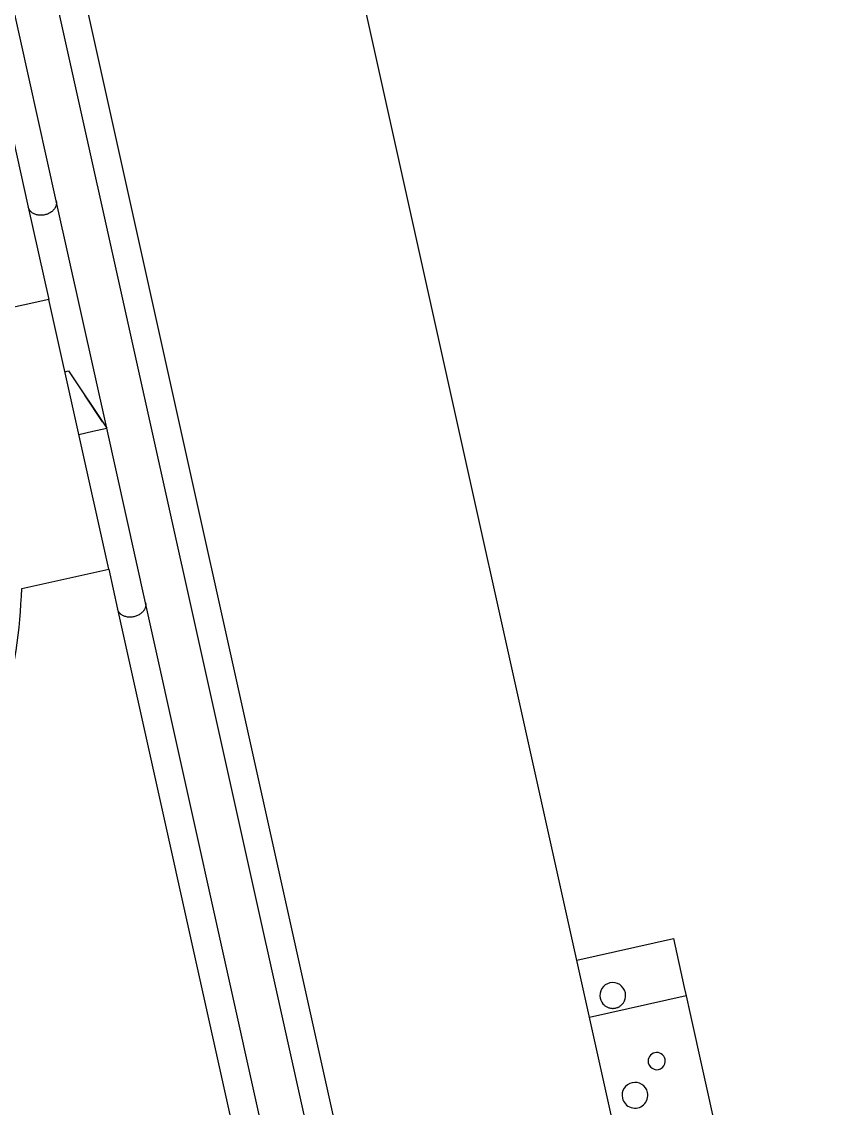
# Model space of a CAD drawing. Header units: millimetres. Extents: x -1534340 to 1713810, y -1348191 to 1114081.
# Drawn here: x 1311119 to 1311682, y -649419 to -648660 of the extents above; entities that cross this region are included whole.
import ezdxf

# ---------------------------------------------------------------- set-up
doc = ezdxf.new("R2010")
doc.units = ezdxf.units.MM
doc.header["$LTSCALE"] = 100
for name, color, linetype in [('ccu12-Manh', 8, 'Continuous'), ('KT-Kich thuoc', 9, 'Continuous'), ('SPE-MEP-Electric', 46, 'Continuous'), ('Xref_ST_MBDV Cot vach 30.7.2022$0$Xref_ST_MBDV Cot vach 30.7.2022|Xref_ST_MBDV Cot vach 30.7.2022|Xref_ST_MBDV Cot vach 30.7.2022|Xref_ST_MBDV Cot vach 30.7.2022|A-WALL-PATT', 251, 'Continuous')]:
    doc.layers.add(name, color=color, linetype=linetype)

# ---------------------------------------------------------------- blocks, each defined once
blk = doc.blocks.new('Xref_ST_MBDV Cot vach 30.7.2022$0$Tuong Vay01-flat-1')
at = {"layer": 'Xref_ST_MBDV Cot vach 30.7.2022$0$Xref_ST_MBDV Cot vach 30.7.2022|Xref_ST_MBDV Cot vach 30.7.2022|Xref_ST_MBDV Cot vach 30.7.2022|Xref_ST_MBDV Cot vach 30.7.2022|A-WALL-PATT'}
h = blk.add_hatch(dxfattribs=at)
h.set_pattern_fill('ACET-2D-VATLIEU04', color=256, scale=50, pattern_type=2)
h.set_pattern_definition([(50, (-11139561.84, -1407213.45), (-225.902474, 189.5546825), [37.5, -412.5]), (355, (-11139561.84, -1407213.45), (32.127212, 367.215716), [30, -330]), (100.4514, (-11139531.95, -1407216.06), (-341.231527, -62.944187), [31.870095, -350.571056]), (46.1842, (-11139561.84, -1407113.45), (-319.180497, 306.252097), [56.25, -618.75]), (96.6356, (-11139517.37, -1407120.34), (-516.995922, -60.144022), [47.805144, -525.8565]), (351.1842, (-11139561.84, -1407113.45), (84.740774, 546.39543), [45, -495]), (21, (-11139511.84, -1407138.45), (-105.680822, 275.3079534), [37.5, -412.5]), (326, (-11139511.84, -1407138.45), (206.128805, 305.59852), [30, -330]), (71.4514, (-11139486.97, -1407155.22), (-328.963765, 110.380101), [31.870095, -350.571056]), (37.5, (-11139561.84, -1407213.45), (-78.1345294, 101.8269012), [0, -326, 0, -335, 0, -331.25]), (7.5, (-11139561.84, -1407213.45), (-23.2793464, 176.824191), [0, -191, 0, -318.5, 0, -126.25]), (327.5, (-11139673.34, -1407213.45), (71.9444175, 112.9301145), [0, -125, 0, -390, 0, -517.5000003]), (317.5, (-11139723.34, -1407213.45), (158.0205496, 172.449169), [0, -162.5, 0, -259, 0, -367.5]), (45, (-11139561.84, -1407213.45), (-150.260191, 150.260191), []), (45, (-11139561.84, -1407152.2), (-150.260191, 150.260191), [])])
h.paths.add_polyline_path([(-82665.42, -118500.01), (-81837.42, -121132.03), (-80902.72, -123728.08), (-79862.88, -126283.84), (-78719.64, -128795.04), (-77474.9, -131257.52), (-76130.73, -133667.15), (-74689.38, -136019.95), (-73153.23, -138311.98), (-71524.86, -140539.43), (-69806.97, -142698.6), (-68002.42, -144785.88), (-66114.21, -146797.8), (-64145.5, -148731.01), (-62099.55, -150582.3), (-59979.78, -152348.57), (-57789.72, -154026.89), (-55533, -155614.47), (-53213.4, -157108.65), (-50834.77, -158506.95), (-48401.07, -159807.05), (-45916.36, -161006.78), (-43384.77, -162104.14), (-40810.51, -163097.3), (-38197.89, -163984.61), (-35551.23, -164764.6), (-32874.96, -165435.95), (-30173.53, -165997.57), (-27451.45, -166448.5), (-24701.85, -166789.32), (-4396.73, -168938.26), (36420.02, -167648.22), (41836.49, -160718.64), (12445.39, -24367.66), (8472.91, -9248.97), (-4718.71, -5521.4), (-10557.46, -9946.82), (-34021.19, -27848.25), (-39776.65, -32008.57), (-41248.86, -35293.77), (-45787.32, -38574.38), (-49368.49, -38942), (-57644.19, -44924.07), (-59844.65, -46601.45), (-61968.93, -48362.3), (-64019.6, -50208.35), (-65993.25, -52136.53), (-67886.59, -54143.62), (-69696.47, -56226.28), (-71419.87, -58381.05), (-73053.94, -60604.33), (-74595.93, -62892.43), (-76043.3, -65241.53), (-77393.62, -67647.73), (-78644.64, -70107.01), (-79794.3, -72615.29), (-80840.66, -75168.38), (-81782, -77762.03), (-82616.74, -80391.93), (-83343.48, -83053.69), (-83961.03, -85742.89), (-84468.35, -88455.04), (-84864.6, -91185.63), (-85149.11, -93930.12), (-85321.41, -96683.6), (-85381.3, -99529.51), (-85328.5, -102200.84), (-85163.21, -104955.39), (-84885.7, -107700.59), (-84496.43, -110432.19), (-83996.05, -113145.63), (-83385.37, -115836.4)], flags=16)
h.paths.add_polyline_path([(-83625.46, -118780.63), (-82785.21, -121451.59), (-81836.68, -124086.04), (-80781.46, -126679.6), (-79621.31, -129227.95), (-78358.15, -131726.85), (-76994.1, -134172.14), (-75531.43, -136559.73), (-73972.56, -138885.67), (-72320.1, -141146.07), (-70576.8, -143337.18), (-68745.55, -145455.33), (-66829.42, -147497.01), (-64831.58, -149458.82), (-62755.37, -151337.49), (-60604.25, -153129.89), (-58381.78, -154833.04), (-56091.69, -156444.1), (-53737.77, -157960.38), (-51323.96, -159379.37), (-48854.26, -160698.7), (-46332.79, -161916.18), (-43763.75, -163029.77), (-41151.42, -164037.62), (-38500.15, -164938.06), (-35814.34, -165729.58), (-33098.48, -166410.87), (-30357.09, -166980.79), (-27594.73, -167438.39), (-24815.99, -167782.83), (-4433.74, -169939.93), (36919.56, -168632.94), (42912.69, -160965.6), (13418.23, -24135.12), (9294.84, -8442.07), (-4925.94, -4423.69), (-11162.76, -9150.82), (-34617.48, -27045.38), (-40579.63, -31355.1), (-42051.84, -34640.3), (-46155.98, -37606.97), (-49737.15, -37974.59), (-58240.31, -44121.08), (-60467.12, -45818.54), (-62622.82, -47605.44), (-64703.82, -49478.79), (-66706.66, -51435.49), (-68628.01, -53472.27), (-70464.67, -55585.74), (-72213.56, -57772.38), (-73871.8, -60028.55), (-75436.6, -62350.49), (-76905.37, -64734.35), (-78275.67, -67176.14), (-79545.2, -69671.8), (-80711.86, -72217.17), (-81773.71, -74808.03), (-82728.97, -77440.05), (-83576.05, -80108.85), (-84313.55, -82809.98), (-84940.23, -85538.96), (-85455.06, -88291.23), (-85857.17, -91062.22), (-86145.89, -93847.3), (-86320.76, -96641.84), (-86381.51, -99528.87), (-86327.91, -102240.68), (-86160.19, -105035.66), (-85878.58, -107821.47), (-85483.55, -110593.48), (-84975.76, -113347.05), (-84356.06, -116077.62)])
blk = doc.blocks.new('A$C3D120D72')
for p, q in [((-1399.98, 2290.01), (-1400, 0.01)), ((-1210.4, 1989.13), (-1210.41, 406.46)), ((-1190.41, 420.8), (-1190.4, 1974.8)), ((-1469.23, 1684.8), (-1469.23, 1780.8)), ((-1160.06, 1712.8), (-1160.06, 1322.8)), ((-1140.06, 1322.8), (-1140.06, 1712.8)), ((-1469.23, 1672.8), (-1469.23, 1684.8)), ((-1469.23, 1672.8), (-1399.99, 1672.8)), ((-1469.23, 1666.8), (-1469.23, 1672.8)), ((-1469.23, 1631.8), (-1469.23, 1666.8)), ((-1399.99, 1631.8), (-1469.23, 1631.8)), ((-1160.06, 1322.8), (-1160.06, 1197.8)), ((-1140.06, 1294.25), (-1140.06, 1322.8)), ((-1140.06, 1294.25), (-1140.06, 1101.34)), ((-1077.81, 1294.25), (-1140.06, 1294.25)), ((-1160.06, 1197.8), (-1160.06, 1035.22)), ((-1150.06, 1197.8), (-1160.06, 1197.8)), ((-1142.74, 1153.04), (-1160.06, 1197.8)), ((-1158.18, 1192.92), (-1150.07, 1171.97)), ((-1140.06, 1197.8), (-1150.06, 1197.8)), ((-1140.06, 1153.04), (-1142.74, 1153.04)), ((-1140.06, 1035.22), (-1140.06, 1101.34)), ((-1140.06, 1101.34), (-1077.81, 1101.34)), ((-1160.06, 1035.22), (-1160.07, 642.8)), ((-1140.07, 642.8), (-1140.06, 1035.22))]:
    blk.add_line(p, q)
for centre, radius, start, end in [((-1419.23, 1732.8), 9, 359.9996, 179.9996), ((-1419.23, 1732.8), 9, 179.9996, 359.9996), ((-1439.23, 1712.8), 6, 359.9996, 179.9996), ((-1439.23, 1712.8), 6, 179.9996, 359.9996), ((-1419.23, 1661.4), 9, 143.1184, 179.9996), ((-1419.23, 1661.4), 9, 359.9996, 36.88081), ((-1419.23, 1661.4), 9, 179.9996, 359.9996), ((-704.23, 1197.79), 385.83, 139.65971, 165.52209)]:
    blk.add_arc(centre, radius, start, end)
for points, knots in [([(-1412.03, 1666.8), (-1412.46, 1667.36), (-1413.42, 1668.38), (-1414.87, 1669.33), (-1416.14, 1669.87), (-1416.97, 1670.12), (-1417.65, 1670.26), (-1418.35, 1670.36), (-1419.22, 1670.42), (-1420.1, 1670.36), (-1420.8, 1670.26), (-1421.48, 1670.12), (-1422.31, 1669.87), (-1423.58, 1669.33), (-1425.03, 1668.38), (-1425.99, 1667.36), (-1426.43, 1666.8)], [-1, -1, -1, -1, -0.875, -0.75, -0.6875, -0.625, -0.59375, -0.5625, -0.5, -0.4375, -0.40625, -0.375, -0.3125, -0.25, -0.125, 0, 0, 0, 0]), ([(-1160.06, 1322.8), (-1160.06, 1322.97), (-1160.05, 1323.31), (-1159.98, 1323.81), (-1159.88, 1324.31), (-1159.73, 1324.81), (-1159.54, 1325.29), (-1159.23, 1325.93), (-1158.84, 1326.54), (-1158.38, 1327.11), (-1157.87, 1327.66), (-1157.15, 1328.3), (-1156.17, 1328.97), (-1154.71, 1329.73), (-1152.68, 1330.38), (-1150.93, 1330.56), (-1150.06, 1330.56)], [0.5, 0.5, 0.5, 0.5, 0.5208333, 0.5416667, 0.5625, 0.5833333, 0.6041667, 0.625, 0.6666667, 0.6875, 0.7083333, 0.75, 0.7916667, 0.8333333, 0.9166667, 1, 1, 1, 1]), ([(-1150.06, 1330.56), (-1149.19, 1330.56), (-1147.44, 1330.38), (-1145.41, 1329.73), (-1143.96, 1328.97), (-1142.97, 1328.3), (-1142.11, 1327.54), (-1141.5, 1326.83), (-1141.09, 1326.23), (-1140.82, 1325.77), (-1140.59, 1325.29), (-1140.33, 1324.64), (-1140.12, 1323.81), (-1140.06, 1323.14), (-1140.06, 1322.8)], [0, 0, 0, 0, 0.0833333, 0.1666667, 0.2083333, 0.25, 0.2916667, 0.3333333, 0.3541667, 0.375, 0.3958333, 0.4166667, 0.4583333, 0.5, 0.5, 0.5, 0.5]), ([(-1160.06, 1035.22), (-1160.06, 1035.39), (-1160.05, 1035.73), (-1159.99, 1036.23), (-1159.88, 1036.74), (-1159.73, 1037.23), (-1159.54, 1037.71), (-1159.23, 1038.35), (-1158.85, 1038.96), (-1158.38, 1039.53), (-1157.88, 1040.08), (-1157.16, 1040.72), (-1156.17, 1041.39), (-1154.71, 1042.15), (-1152.68, 1042.8), (-1150.94, 1042.97), (-1150.06, 1042.98)], [0.5, 0.5, 0.5, 0.5, 0.5208333, 0.5416667, 0.5625, 0.5833333, 0.6041667, 0.625, 0.6666667, 0.6875, 0.7083333, 0.75, 0.7916667, 0.8333333, 0.9166667, 1, 1, 1, 1]), ([(-1150.06, 1042.98), (-1149.19, 1042.97), (-1147.45, 1042.8), (-1145.41, 1042.15), (-1143.96, 1041.39), (-1142.97, 1040.72), (-1142.11, 1039.96), (-1141.5, 1039.25), (-1141.09, 1038.66), (-1140.82, 1038.19), (-1140.59, 1037.71), (-1140.33, 1037.07), (-1140.12, 1036.24), (-1140.06, 1035.56), (-1140.06, 1035.22)], [0, 0, 0, 0, 0.0833333, 0.1666667, 0.2083333, 0.25, 0.2916667, 0.3333333, 0.3541667, 0.375, 0.3958333, 0.4166667, 0.4583333, 0.5, 0.5, 0.5, 0.5])]:
    blk.add_open_spline(points, degree=3, knots=knots)
blk = doc.blocks.new('A$C0A963C12')
at = {"layer": 'SPE-MEP-Electric', "lineweight": 25, "rotation": 192.5267964189844}
blk.add_blockref('A$C3D120D72', (356.27, 46197.22), dxfattribs=at)
blk = doc.blocks.new('3123')
blk.add_blockref('Xref_ST_MBDV Cot vach 30.7.2022$0$Tuong Vay01-flat-1', (1285508.25, -552119.21))
at = {"layer": 'KT-Kich thuoc'}
blk.add_blockref('A$C0A963C12', (1309429.51, -694223.32), dxfattribs=at)

msp = doc.modelspace()

# ---------------------------------------------------------------- block references
at = {"layer": 'ccu12-Manh'}
msp.add_blockref('3123', (0, 0), dxfattribs=at)

doc.saveas('drawing.dxf')
